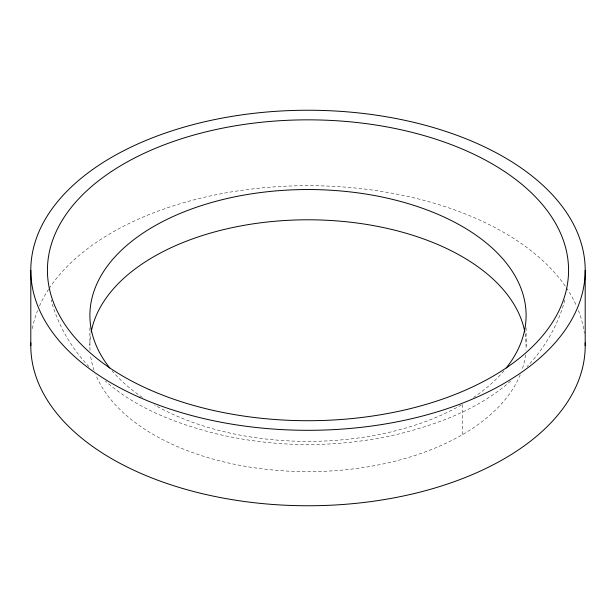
<?xml version="1.0" encoding="UTF-8"?>
<svg xmlns="http://www.w3.org/2000/svg" width="616" height="616" viewBox="0 0 616 616"><rect width="100%" height="100%" fill="white"/><g stroke="black" fill="none" stroke-linecap="round" stroke-linejoin="round"><path stroke-width="0.46" stroke-dasharray="3.08 2.31" d="M564.703 300.031L564.402 301.871C557.449 326.103 544.367 348.425 527.011 366.666M510.625 381.073C479.903 408.231 440.525 423.284 401.293 433.387C340.263 448.255 275.737 448.255 214.707 433.387C175.475 423.284 136.097 408.231 105.374 381.073M88.989 366.666C71.633 348.425 58.551 326.103 51.598 301.871L51.297 300.031M526.11 327.75L526.11 345.722M462.223 404.504L462.223 434.765M89.89 327.75L89.89 345.722M32.386 328.613A277.2 160.037 0 0 1 37.599 310.487M39.447 306.06A277.2 160.037 0 0 1 48.572 289.343M49.111 288.527A277.2 160.037 0 0 1 306.491 185.686A277.2 160.037 0 0 1 565.796 286.902M566.35 287.71A277.2 160.037 0 0 1 576.553 306.06M578.401 310.487A277.2 160.037 0 0 1 584.368 333.356M525.132 333.834A218.11 125.926 0 0 1 525.964 350.296M525.533 354.87A218.11 125.926 0 0 1 521.914 370.285M520.227 374.767A218.11 125.926 0 0 1 308 471.648A218.11 125.926 0 0 1 95.773 374.767M94.086 370.285A218.11 125.926 0 0 1 90.467 354.87M90.036 350.296A218.11 125.926 0 0 1 90.868 333.834M503.911 370.801A218.11 125.926 0 0 1 473.542 397.451M461.415 404.966A218.11 125.926 0 0 1 154.585 404.966M142.458 397.451A218.11 125.926 0 0 1 112.089 370.801"/><path stroke-width="0.92" d="M585.2 270.278L585.2 345.722M30.8 270.278L30.8 345.722M585.154 342.873A277.2 160.037 0 0 1 308 505.759A277.2 160.037 0 0 1 30.846 342.873M91.191 332.009A218.11 125.926 0 0 1 308 219.797A218.11 125.926 0 0 1 524.809 332.009M109.756 367.96A218.11 125.926 0 0 1 308 189.536A218.11 125.926 0 0 1 506.244 367.96M139.255 397.243A277.2 160.037 0 0 0 582.828 291.168A277.2 160.037 0 0 0 201.917 122.422A277.2 160.037 0 0 0 139.255 397.243M149.38 389.628A260.568 150.435 0 0 0 566.335 289.913A260.568 150.435 0 0 0 208.285 131.293A260.568 150.435 0 0 0 149.38 389.628"/></g></svg>
